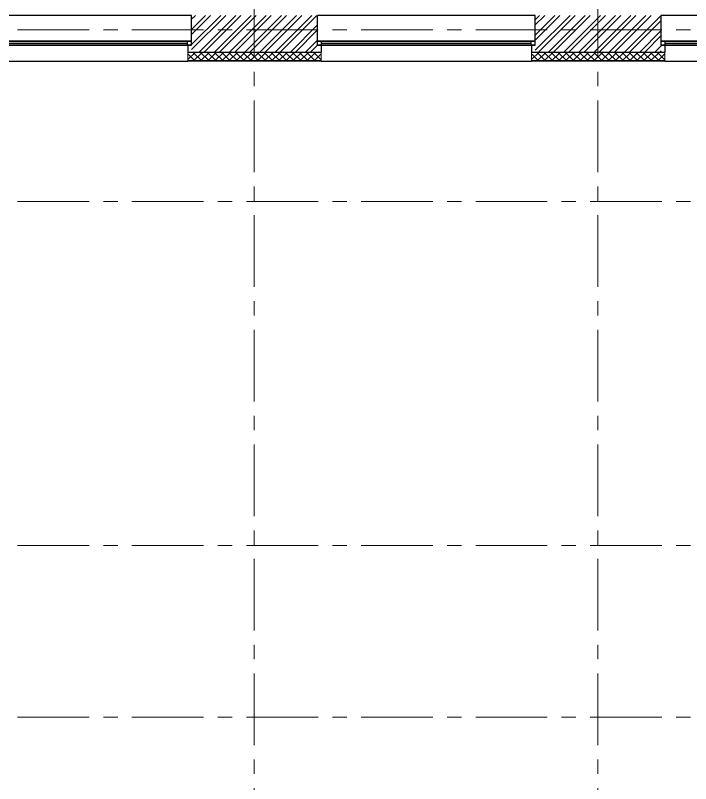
# Model space of a CAD drawing. Header units: millimetres. Extents: x -13407 to 95998, y -2719 to 109387.
# Drawn here: x 25400 to 37189, y 47129 to 60537 of the extents above; entities that cross this region are included whole.
import ezdxf

# ---------------------------------------------------------------- set-up
doc = ezdxf.new("R2010")
doc.units = ezdxf.units.MM
doc.linetypes.add('CENTER', pattern=[2, 1.25, -0.25, 0.25, -0.25])
for name, color, linetype, lineweight in [('АР_Навесной фасад', 5, 'Continuous', 5), ('АР_Оси', 193, 'Continuous', 9), ('АР_Сущ Несущая стена', 202, 'Continuous', 30), ('АР_Утеплитель', 250, 'Continuous', 9), ('АР_Штриховка кирпич', 250, 'Continuous', 9)]:
    doc.layers.add(name, color=color, linetype=linetype, lineweight=lineweight)
doc.layers.add('АР_новое окно', color=160, linetype='Continuous')
pattern_1 = [(45, (-951809.71, 109113.38), (-132.58252, 132.58252), []), (45, (-951721.32, 109113.38), (-132.58252, 132.58252), [])]

# ---------------------------------------------------------------- blocks, each defined once
blk = doc.blocks.new('*U11')
at = {"layer": 'АР_новое окно', "color": 253, "lineweight": 20}
for p, q in [((0, 3800), (-70, 3800)), ((0, 0), (-70, 0))]:
    blk.add_line(p, q, dxfattribs=at)
at = {"layer": 'АР_новое окно', "color": 253}
for p, q in [((-70, 3800), (-70, 0)), ((-70, 0), (-70, 3800)), ((0, 3800), (0, 0)), ((0, 3730), (-70, 3730)), ((-35, 3730), (-35, 70)), ((0, 70), (-70, 70))]:
    blk.add_line(p, q, dxfattribs=at)
blk = doc.blocks.new('блок новое окно')
at = {"layer": 'АР_Навесной фасад', "color": 253, "ltscale": 100}
for points in [[(65, -640), (65, -800)], [(3735, -640), (3735, -800)]]:
    blk.add_lwpolyline(points, dxfattribs=at)
at = {"layer": 'АР_новое окно', "color": 253, "ltscale": 100}
for p, q in [((3800, 0), (0, 0)), ((3735, -521), (0, -521))]:
    blk.add_line(p, q, dxfattribs=at)
blk.add_lwpolyline([(65, -800), (3735, -800)], dxfattribs=at)
at = {"layer": 'АР_Сущ Несущая стена', "color": 253, "ltscale": 100}
for p, q in [((0, -521), (0, 0)), ((3800, -521), (3800, 0)), ((65, -521), (0, -521)), ((65, -521), (65, -640)), ((3800, -521), (3735, -521)), ((3735, -521), (3735, -640))]:
    blk.add_line(p, q, dxfattribs=at)
at = {"layer": 'АР_новое окно', "color": 253, "ltscale": 100, "xscale": -1, "rotation": 90}
blk.add_blockref('*U11', (3800, -521), dxfattribs=at)

msp = doc.modelspace()

# ---------------------------------------------------------------- hatches: boundary and pattern name
at = {"layer": 'АР_Утеплитель', "ltscale": 100}
h = msp.add_hatch(dxfattribs=at)
h.set_pattern_fill('ANSI37', color=253, scale=700)
h.set_pattern_definition([(45, (-947630.03, 108569.34), (-61.871843, 61.871843), []), (135, (-947630.03, 108569.34), (-61.871843, -61.871843), [])])
h.paths.add_polyline_path([(30739.9, 59897.2), (28409.9, 59897.2), (28409.9, 59747.2), (30739.9, 59747.2)])
h = msp.add_hatch(dxfattribs=at)
h.set_pattern_fill('ANSI37', color=253, scale=700)
h.set_pattern_definition([(45, (-941630.03, 108569.34), (-61.871843, 61.871843), []), (135, (-941630.03, 108569.34), (-61.871843, -61.871843), [])])
h.paths.add_polyline_path([(36739.9, 59897.2), (34409.9, 59897.2), (34409.9, 59747.2), (36739.9, 59747.2)])
at = {"layer": 'АР_Штриховка кирпич', "ltscale": 100}
h = msp.add_hatch(dxfattribs=at)
h.set_pattern_fill('ANSI32', color=253, scale=500)
h.set_pattern_definition(pattern_1)
h.paths.add_polyline_path([(30674.9, 60537.2), (28474.9, 60537.2), (28474.9, 59897.2), (30674.9, 59897.2)])
h = msp.add_hatch(dxfattribs=at)
h.set_pattern_fill('ANSI32', color=253, scale=500)
h.set_pattern_definition(pattern_1)
h.paths.add_polyline_path([(36674.9, 60537.2), (34474.9, 60537.2), (34474.9, 59897.2), (36674.9, 59897.2)])

# ---------------------------------------------------------------- linework, layer by layer
at = {"layer": 'АР_Навесной фасад', "color": 253, "ltscale": 100}
for p, q in [((28409.9, 59747.2), (30739.9, 59747.2)), ((28409.9, 59737.2), (30739.9, 59737.2)), ((34409.9, 59747.2), (36739.9, 59747.2)), ((34409.9, 59737.2), (36739.9, 59737.2))]:
    msp.add_line(p, q, dxfattribs=at)
at = {"layer": 'АР_Оси', "color": 253, "linetype": 'CENTER', "ltscale": 1000}
for p, q in [((29569.9, 79049.7), (29569.9, 23317.3)), ((35569.9, 79049.7), (35569.9, 23317.3)), ((-12563.8, 60287.2), (70614.6, 60287.2)), ((-12563.8, 57287.2), (70614.6, 57287.2)), ((-12563.8, 51287.2), (70614.6, 51287.2)), ((-12563.8, 48287.2), (70614.6, 48287.2))]:
    msp.add_line(p, q, dxfattribs=at)
at = {"layer": 'АР_Сущ Несущая стена', "color": 253, "ltscale": 100}
for p, q in [((28409.9, 59897.2), (30739.9, 59897.2)), ((34409.9, 59897.2), (36739.9, 59897.2))]:
    msp.add_line(p, q, dxfattribs=at)

# ---------------------------------------------------------------- block references
at = {"color": 253}
for p in [(24674.9, 60537.2), (30674.9, 60537.2), (36674.9, 60537.2)]:
    msp.add_blockref('блок новое окно', p, dxfattribs=at)

doc.saveas('drawing.dxf')
